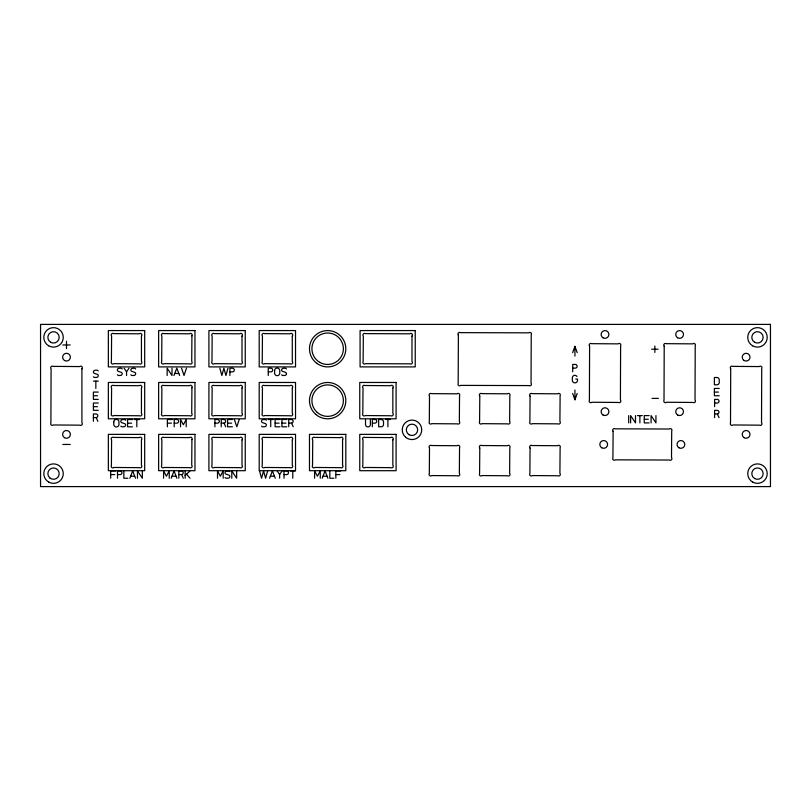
<?xml version="1.0" encoding="UTF-8"?>
<svg xmlns="http://www.w3.org/2000/svg" width="811" height="811" viewBox="0 0 811 811"><rect width="100%" height="100%" fill="white"/><g stroke="black" fill="none" stroke-linecap="round" stroke-linejoin="round"><path stroke-width="1.22" d="M227.952 368.214L225.924 375.513L223.897 368.214L221.869 375.513L219.842 368.214M267.63 470.938L265.602 478.237L263.575 470.938L261.547 478.237L259.52 470.938M286.465 373.759L286.182 374.621A2.169 2.169 0 0 1 285.046 375.432L282.775 375.513A1.926 1.926 0 0 1 281.64 374.783M186.449 368.214L184.016 375.513L181.583 368.214M239.245 419.5L236.812 426.799L234.379 419.5M572.657 352.653L574.928 346.348L577.209 352.653M572.657 393.467L574.928 399.772L577.209 393.467M129.841 478.237L132.68 470.938L135.518 478.237M173.959 375.513L176.798 368.214L179.636 375.513M171.202 478.237L174.041 470.938L176.879 478.237M269.576 478.237L272.415 470.938L275.253 478.237M322.21 478.237L325.049 470.938L327.887 478.237M126.557 375.513L126.557 371.864L128.99 368.214M279.633 478.237L279.633 474.587L282.066 470.938M191.913 335.855L191.72 361.361A1.622 1.622 0 0 1 189.673 363.845L164.167 363.652A1.622 1.622 0 0 1 161.683 361.605L161.876 336.099A1.622 1.622 0 0 1 163.923 333.615L189.429 333.808A1.622 1.622 0 0 1 191.913 335.855M191.913 387.759L191.72 413.265A1.622 1.622 0 0 1 189.673 415.749L164.167 415.556A1.622 1.622 0 0 1 161.683 413.509L161.876 388.003A1.622 1.622 0 0 1 163.923 385.519L189.429 385.712A1.622 1.622 0 0 1 191.913 387.759M191.913 439.663L191.72 465.169A1.622 1.622 0 0 1 189.673 467.653L164.167 467.46A1.622 1.622 0 0 1 161.683 465.413L161.876 439.907A1.622 1.622 0 0 1 163.923 437.423L189.429 437.616A1.622 1.622 0 0 1 191.913 439.663M459.543 395.869L459.35 421.375A1.622 1.622 0 0 1 457.303 423.859L431.797 423.666A1.622 1.622 0 0 1 429.313 421.619L429.506 396.113A1.622 1.622 0 0 1 431.553 393.629L457.059 393.822A1.622 1.622 0 0 1 459.543 395.869M185.151 475.479L190.017 470.938M93.407 417.624L96.448 417.574A1.825 1.825 0 0 0 96.083 413.975L93.407 413.975L93.407 421.274M221.241 423.149L224.272 423.099A1.825 1.825 0 0 0 223.917 419.5L221.241 419.5L221.241 426.799M288.736 423.139L291.767 423.099A1.825 1.825 0 0 0 291.413 419.5L288.736 419.49L288.736 426.789M178.826 474.587L181.857 474.536A1.825 1.825 0 0 0 181.502 470.938L178.826 470.938L178.826 478.237M714.582 413.985L717.613 413.934A1.825 1.825 0 0 0 717.259 410.336L714.582 410.336L714.582 417.635M62.792 344.969L70.212 344.969M651.649 349.217L658.056 349.217M572.718 368.103L575.394 368.103A1.825 1.825 0 0 0 577.148 366.278A1.825 1.825 0 0 0 575.394 364.463L572.718 364.453L572.718 371.752M229.898 371.864L232.575 371.864A1.825 1.825 0 0 0 234.328 370.039A1.825 1.825 0 0 0 232.575 368.214L229.898 368.214L229.898 375.513M268.259 371.864L270.935 371.864A1.825 1.825 0 0 0 272.689 370.039A1.825 1.825 0 0 0 270.935 368.214L268.259 368.214L268.259 375.513M174.77 373.486L178.826 373.486M575.739 379.051L577.523 379.051L577.523 380.268A2.595 2.595 0 0 1 574.928 382.863A2.595 2.595 0 0 1 572.333 380.268L572.333 377.835A2.504 2.504 0 0 1 576.956 376.456M93.407 381.129L98.273 381.129M719.245 388.439L714.379 388.439L714.379 395.738L719.245 395.738M98.273 392.078L93.407 392.078L93.407 399.377L98.273 399.377M714.379 392.088L718.434 392.088M93.407 395.727L97.462 395.727M652.003 398.394L658.41 398.394M98.273 403.026L93.407 403.026L93.407 410.325L98.273 410.325M714.603 403.037L717.279 403.037A1.825 1.825 0 0 0 719.033 401.212A1.825 1.825 0 0 0 717.279 399.387L714.603 399.387L714.603 406.686M93.407 406.676L97.462 406.676M637.446 415.607L642.312 415.607M649.124 415.607L644.258 415.607L644.258 422.906L649.124 422.906M644.258 419.257L648.313 419.257M132.436 419.53L127.57 419.53L127.57 426.829L132.436 426.829M134.383 419.53L139.249 419.53M172.256 419.5L167.39 419.5L167.39 426.799M232.433 419.5L227.567 419.5L227.567 426.799L232.433 426.799M268.299 419.49L273.165 419.49M279.977 419.49L275.111 419.49L275.111 426.789L279.977 426.789M286.79 419.49L281.924 419.49L281.924 426.789L286.79 426.789M385.468 419.469L390.334 419.469M372.33 423.119L375.006 423.119A1.825 1.825 0 0 0 376.76 421.294A1.825 1.825 0 0 0 375.006 419.469L372.33 419.469L372.33 426.768M127.57 423.18L131.625 423.18M167.39 423.149L171.445 423.149M174.203 423.149L176.879 423.149A1.825 1.825 0 0 0 178.633 421.325A1.825 1.825 0 0 0 176.879 419.5L174.203 419.5L174.203 426.799M214.915 423.149L217.591 423.149A1.825 1.825 0 0 0 219.345 421.325A1.825 1.825 0 0 0 217.591 419.5L214.915 419.5L214.915 426.799M227.567 423.149L231.622 423.149M275.111 423.139L279.166 423.139M281.924 423.139L285.979 423.139M62.792 444.458L70.212 444.458M115.567 470.938L110.701 470.938L110.701 478.237M290.338 470.938L295.204 470.938M340.701 470.938L335.835 470.938L335.835 478.237M110.701 474.587L114.756 474.587M117.514 474.587L120.19 474.587A1.825 1.825 0 0 0 121.944 472.772A1.825 1.825 0 0 0 120.19 470.948L117.514 470.938L117.514 478.237M284.012 474.587L286.688 474.587A1.825 1.825 0 0 0 288.442 472.772A1.825 1.825 0 0 0 286.688 470.948L284.012 470.938L284.012 478.237M335.835 474.587L339.89 474.587M130.652 476.209L134.707 476.209M172.013 476.209L176.068 476.209M270.387 476.209L274.442 476.209M323.021 476.209L327.076 476.209M127.895 478.237L123.84 478.237L123.84 470.938M333.889 478.237L329.834 478.237L329.834 470.938M186.53 474.182L190.017 478.237M277.2 470.938L279.633 474.587M124.124 368.214L126.557 371.864M717.421 413.985L719.043 417.635M291.575 423.139L293.197 426.789M224.079 423.149L225.701 426.799M181.664 474.587L183.286 478.237M96.245 417.624L97.867 421.274M655.937 415.607L655.937 422.906L651.071 415.607L651.071 422.906M654.852 346.013L654.852 352.42M639.879 415.607L639.879 422.906M635.5 415.607L635.5 422.906L630.634 415.607L630.634 422.906M628.687 415.607L628.687 422.906M574.928 346.348L574.928 356.07M574.928 390.05L574.928 399.772M387.901 419.469L387.901 426.768M370.384 419.469L370.384 424.498A2.433 2.433 0 0 1 367.951 426.931A2.433 2.433 0 0 1 365.528 424.498M365.518 419.469L365.518 424.498M320.264 478.237L320.264 470.938L317.425 476.209L314.587 470.938L314.587 478.237M292.771 470.938L292.771 478.237M270.732 419.49L270.732 426.789M236.65 470.938L236.65 478.237L231.784 470.938L231.784 478.237M223.187 478.237L223.187 470.938L220.349 476.209L217.51 470.938L217.51 478.237M186.206 426.799L186.206 419.5L183.367 424.771L180.529 419.5L180.529 426.799M185.151 470.938L185.151 478.237M172.013 368.214L172.013 375.513L167.147 368.214L167.147 375.513M169.256 478.237L169.256 470.938L166.417 476.209L163.579 470.938L163.579 478.237M142.331 470.938L142.331 478.237L137.464 470.938L137.464 478.237M136.816 419.53L136.816 426.829M95.84 381.129L95.84 388.428M66.502 341.259L66.502 348.679M266.353 420.22A1.926 1.926 0 0 0 265.217 419.49L262.946 419.581A2.169 2.169 0 0 0 261.811 420.382L261.527 421.254A1.48 1.48 0 0 0 262.541 422.653L265.379 423.626A1.48 1.48 0 0 1 266.383 425.035L266.109 425.897A2.169 2.169 0 0 1 264.974 426.718L262.703 426.799A1.926 1.926 0 0 1 261.568 426.059M117.392 374.783A1.926 1.926 0 0 0 118.528 375.513L120.798 375.432A2.169 2.169 0 0 0 121.934 374.621L122.218 373.749A1.48 1.48 0 0 0 122.055 373.08A1.49 1.49 0 0 0 121.204 372.35L118.365 371.377A1.48 1.48 0 0 1 117.362 369.968L117.636 369.106A2.169 2.169 0 0 1 118.771 368.295L121.042 368.214A1.926 1.926 0 0 1 122.177 368.944M229.837 471.667A1.926 1.926 0 0 0 228.702 470.938L226.431 471.019A2.169 2.169 0 0 0 225.296 471.83L225.012 472.691A1.48 1.48 0 0 0 226.026 474.1L228.864 475.074A1.48 1.48 0 0 1 229.868 476.473L229.594 477.344A2.169 2.169 0 0 1 228.459 478.155L226.188 478.237A1.926 1.926 0 0 1 225.052 477.507M98.232 370.911A1.926 1.926 0 0 0 97.097 370.181L94.826 370.262A2.169 2.169 0 0 0 93.691 371.073L93.407 371.935A1.48 1.48 0 0 0 94.421 373.344L97.259 374.317A1.49 1.49 0 0 1 98.273 375.726L97.989 376.588A2.169 2.169 0 0 1 96.854 377.399L94.583 377.48A1.926 1.926 0 0 1 93.447 376.75M286.425 368.944A1.926 1.926 0 0 0 285.29 368.214L283.019 368.295A2.169 2.169 0 0 0 281.883 369.106L281.61 369.968A1.48 1.48 0 0 0 282.613 371.377L285.452 372.35A1.49 1.49 0 0 1 286.465 373.759M130.855 374.783A1.926 1.926 0 0 0 131.99 375.513L134.261 375.432A2.169 2.169 0 0 0 135.396 374.621L135.68 373.749A1.49 1.49 0 0 0 134.667 372.35L131.828 371.377A1.48 1.48 0 0 1 130.824 369.968L131.098 369.106A2.169 2.169 0 0 1 132.234 368.295L134.504 368.214A1.926 1.926 0 0 1 135.64 368.944M125.624 420.26A1.926 1.926 0 0 0 124.488 419.53L122.218 419.611A2.169 2.169 0 0 0 121.082 420.422L120.798 421.284A1.48 1.48 0 0 0 121.812 422.693L124.651 423.666A1.48 1.48 0 0 1 125.654 425.065L125.381 425.937A2.169 2.169 0 0 1 124.245 426.748L121.974 426.829A1.926 1.926 0 0 1 120.839 426.099M81.911 368.863L81.911 422.673A1.622 1.622 0 0 1 79.863 425.157L53.384 424.964A1.622 1.622 0 0 1 50.9 422.916L51.093 368.863A1.622 1.622 0 0 1 53.141 366.379L79.62 366.572A1.622 1.622 0 0 1 82.104 368.62L81.911 368.863M113.783 421.963L113.783 424.396A2.595 2.595 0 0 0 116.378 426.991A2.595 2.595 0 0 0 118.974 424.396L118.974 421.963A2.595 2.595 0 0 0 116.378 419.368A2.595 2.595 0 0 0 113.783 421.963M141.438 439.907L141.438 465.169A1.622 1.622 0 0 1 139.391 467.653L113.885 467.46A1.622 1.622 0 0 1 111.401 465.413L111.594 439.907A1.622 1.622 0 0 1 113.641 437.423L139.147 437.616A1.622 1.622 0 0 1 141.631 439.663L141.438 439.907M141.438 388.003L141.438 413.265A1.622 1.622 0 0 1 139.391 415.749L113.885 415.556A1.622 1.622 0 0 1 111.401 413.509L111.594 388.003A1.622 1.622 0 0 1 113.641 385.519L139.147 385.712A1.622 1.622 0 0 1 141.631 387.759L141.438 388.003M141.438 336.099L141.438 361.361A1.622 1.622 0 0 1 139.391 363.845L113.885 363.652A1.622 1.622 0 0 1 111.401 361.605L111.594 336.099A1.622 1.622 0 0 1 113.641 333.615L139.147 333.808A1.622 1.622 0 0 1 141.631 335.855L141.438 336.099M242.002 439.907L242.002 465.169A1.622 1.622 0 0 1 239.955 467.653L214.449 467.46A1.622 1.622 0 0 1 211.965 465.413L212.158 439.907A1.622 1.622 0 0 1 214.205 437.423L239.711 437.616A1.622 1.622 0 0 1 242.195 439.663L242.002 439.907M242.002 388.003L242.002 413.265A1.622 1.622 0 0 1 239.955 415.749L214.449 415.556A1.622 1.622 0 0 1 211.965 413.509L212.158 388.003A1.622 1.622 0 0 1 214.205 385.519L239.711 385.712A1.622 1.622 0 0 1 242.195 387.759L242.002 388.003M242.002 336.099L242.002 361.361A1.622 1.622 0 0 1 239.955 363.845L214.449 363.652A1.622 1.622 0 0 1 211.965 361.605L212.158 336.099A1.622 1.622 0 0 1 214.205 333.615L239.711 333.808A1.622 1.622 0 0 1 242.195 335.855L242.002 336.099M274.584 370.647L274.584 373.08A2.595 2.595 0 0 0 277.19 375.675A2.595 2.595 0 0 0 279.775 373.08L279.775 370.647A2.595 2.595 0 0 0 277.19 368.052A2.595 2.595 0 0 0 274.584 370.647M292.284 439.907L292.284 465.169A1.622 1.622 0 0 1 290.237 467.653L264.731 467.46A1.622 1.622 0 0 1 262.247 465.413L262.44 439.907A1.622 1.622 0 0 1 264.487 437.423L289.993 437.616A1.622 1.622 0 0 1 292.477 439.663L292.284 439.907M292.284 388.003L292.284 413.265A1.622 1.622 0 0 1 290.237 415.749L264.731 415.556A1.622 1.622 0 0 1 262.247 413.509L262.44 388.003A1.622 1.622 0 0 1 264.487 385.519L289.993 385.712A1.622 1.622 0 0 1 292.477 387.759L292.284 388.003M292.284 336.099L292.284 361.361A1.622 1.622 0 0 1 290.237 363.845L264.731 363.652A1.622 1.622 0 0 1 262.247 361.605L262.44 336.099A1.622 1.622 0 0 1 264.487 333.615L289.993 333.808A1.622 1.622 0 0 1 292.477 335.855L292.284 336.099M342.566 439.907L342.566 465.169A1.622 1.622 0 0 1 340.519 467.653L315.013 467.46A1.622 1.622 0 0 1 312.529 465.413L312.722 439.907A1.622 1.622 0 0 1 314.769 437.423L340.275 437.616A1.622 1.622 0 0 1 342.759 439.663L342.566 439.907M383.522 421.902L383.522 424.417A2.342 2.342 0 0 1 381.18 426.768L378.656 426.768L378.656 419.469L381.17 419.469A2.443 2.443 0 0 1 383.522 421.902M392.848 439.907L392.848 465.169A1.622 1.622 0 0 1 390.801 467.653L365.295 467.46A1.622 1.622 0 0 1 362.811 465.413L363.004 439.907A1.622 1.622 0 0 1 365.051 437.423L390.557 437.616A1.622 1.622 0 0 1 393.041 439.663L392.848 439.907M392.848 388.003L392.848 413.265A1.622 1.622 0 0 1 390.801 415.749L365.295 415.556A1.622 1.622 0 0 1 362.811 413.509L363.004 388.003A1.622 1.622 0 0 1 365.051 385.519L390.557 385.712A1.622 1.622 0 0 1 393.041 387.759L392.848 388.003M411.988 336.099L411.988 361.361A1.622 1.622 0 0 1 409.94 363.845L365.619 363.652A1.622 1.622 0 0 1 363.135 361.605L363.328 336.099A1.622 1.622 0 0 1 365.376 333.615L409.697 333.808A1.622 1.622 0 0 1 412.181 335.855L411.988 336.099M429.506 448.017L429.313 473.523A1.622 1.622 0 0 0 431.797 475.57L457.303 475.763A1.622 1.622 0 0 0 459.35 473.279L459.543 447.773A1.622 1.622 0 0 0 457.059 445.726L431.553 445.533A1.622 1.622 0 0 0 429.506 448.017M458.377 335.125L458.185 383.339A1.622 1.622 0 0 0 460.668 385.387L528.995 385.58A1.622 1.622 0 0 0 531.043 383.096L531.235 334.882A1.622 1.622 0 0 0 528.752 332.834L460.425 332.642A1.622 1.622 0 0 0 458.377 335.125M479.788 448.017L479.595 473.523A1.622 1.622 0 0 0 482.079 475.57L507.585 475.763A1.622 1.622 0 0 0 509.632 473.279L509.825 447.773A1.622 1.622 0 0 0 507.341 445.726L481.835 445.533A1.622 1.622 0 0 0 479.788 448.017M479.788 396.113L479.595 421.619A1.622 1.622 0 0 0 482.079 423.666L507.585 423.859A1.622 1.622 0 0 0 509.632 421.375L509.825 395.869A1.622 1.622 0 0 0 507.341 393.822L481.835 393.629A1.622 1.622 0 0 0 479.788 396.113M530.07 448.017L529.877 473.523A1.622 1.622 0 0 0 532.361 475.57L557.867 475.763A1.622 1.622 0 0 0 559.914 473.279L560.107 447.773A1.622 1.622 0 0 0 557.623 445.726L532.117 445.533A1.622 1.622 0 0 0 530.07 448.017M530.07 396.113L529.877 421.619A1.622 1.622 0 0 0 532.361 423.666L557.867 423.859A1.622 1.622 0 0 0 559.914 421.375L560.107 395.869A1.622 1.622 0 0 0 557.623 393.822L532.117 393.629A1.622 1.622 0 0 0 530.07 396.113M589.597 346.155L589.404 400.208A1.622 1.622 0 0 0 591.888 402.256L618.367 402.449A1.622 1.622 0 0 0 620.415 399.965L620.608 345.912A1.622 1.622 0 0 0 618.124 343.864L591.645 343.671A1.622 1.622 0 0 0 589.597 346.155M613.116 431.31L612.923 457.789A1.622 1.622 0 0 0 615.407 459.837L669.46 460.03A1.622 1.622 0 0 0 671.508 457.546L671.701 431.067A1.622 1.622 0 0 0 669.217 429.019L615.164 428.826A1.622 1.622 0 0 0 613.116 431.31M664.209 346.155L664.016 400.208A1.622 1.622 0 0 0 666.5 402.256L692.979 402.449A1.622 1.622 0 0 0 695.027 399.965L695.22 345.912A1.622 1.622 0 0 0 692.736 343.864L666.257 343.671A1.622 1.622 0 0 0 664.209 346.155M730.711 368.863L730.518 422.916A1.622 1.622 0 0 0 733.002 424.964L759.481 425.157A1.622 1.622 0 0 0 761.529 422.673L761.722 368.62A1.622 1.622 0 0 0 759.238 366.572L732.759 366.379A1.622 1.622 0 0 0 730.711 368.863M770.45 324.4L40.55 324.4L40.55 486.6L770.45 486.6L770.45 324.4M144.682 330.564L108.35 330.564L108.35 366.896L144.682 366.896L144.682 330.564M194.964 330.564L158.632 330.564L158.632 366.896L194.964 366.896L194.964 330.564M245.246 330.564L208.914 330.564L208.914 366.896L245.246 366.896L245.246 330.564M295.528 330.564L259.196 330.564L259.196 366.907L295.528 366.907L295.528 330.564M415.232 330.564L360.084 330.564L360.084 366.896L415.232 366.896L415.232 330.564M716.894 377.49L714.379 377.49L714.379 384.789L716.904 384.789A2.342 2.342 0 0 0 719.245 382.437L719.245 379.923A2.433 2.433 0 0 0 716.894 377.49M144.682 382.468L108.35 382.468L108.35 418.8L144.682 418.8L144.682 382.468M194.964 382.468L158.632 382.468L158.632 418.8L194.964 418.8L194.964 382.468M245.246 382.468L208.914 382.468L208.914 418.8L245.246 418.8L245.246 382.468M295.528 382.468L259.196 382.468L259.196 418.8L295.528 418.8L295.528 382.468M396.092 382.468L359.76 382.468L359.76 418.8L396.092 418.8L396.092 382.468M144.682 434.372L108.35 434.372L108.35 470.704L144.682 470.704L144.682 434.372M194.964 434.372L158.632 434.372L158.632 470.704L194.964 470.704L194.964 434.372M245.246 434.372L208.914 434.372L208.914 470.704L245.246 470.704L245.246 434.372M295.528 434.372L259.196 434.372L259.196 470.704L295.528 470.704L295.528 434.372M345.81 434.372L309.478 434.372L309.478 470.704L345.81 470.704L345.81 434.372M396.092 434.372L359.76 434.372L359.76 470.704L396.092 470.704L396.092 434.372M603.07 337.812A3.873 3.873 0 0 0 608.879 334.456A3.873 3.873 0 0 0 603.07 331.101A3.873 3.873 0 0 0 603.07 337.812M603.07 415.019A3.873 3.873 0 0 0 608.879 411.664A3.873 3.873 0 0 0 603.07 408.308A3.873 3.873 0 0 0 603.07 415.019M743.565 360.084A3.873 3.873 0 0 0 749.922 357.925A3.873 3.873 0 0 0 744.873 353.495A3.873 3.873 0 0 0 743.565 360.084M744.184 437.727A3.873 3.873 0 0 0 749.993 434.372A3.873 3.873 0 0 0 744.184 431.016A3.873 3.873 0 0 0 744.184 437.727M677.682 337.812A3.873 3.873 0 0 0 683.491 334.456A3.873 3.873 0 0 0 677.682 331.101A3.873 3.873 0 0 0 677.682 337.812M677.682 415.019A3.873 3.873 0 0 0 683.491 411.664A3.873 3.873 0 0 0 677.682 408.308A3.873 3.873 0 0 0 677.682 415.019M601.772 447.784A3.873 3.873 0 0 0 607.581 444.428A3.873 3.873 0 0 0 601.772 441.072A3.873 3.873 0 0 0 601.772 447.784M678.979 447.784A3.873 3.873 0 0 0 684.788 444.428A3.873 3.873 0 0 0 678.979 441.072A3.873 3.873 0 0 0 678.979 447.784M752.608 345.8A9.732 9.732 0 0 0 767.206 337.376A9.732 9.732 0 0 0 752.608 328.952A9.732 9.732 0 0 0 752.608 345.8M754.635 342.293A5.677 5.677 0 0 0 763.151 337.376A5.677 5.677 0 0 0 754.635 332.459A5.677 5.677 0 0 0 754.635 342.293M752.608 482.048A9.732 9.732 0 0 0 767.206 473.624A9.732 9.732 0 0 0 752.608 465.2A9.732 9.732 0 0 0 752.608 482.048M754.635 478.541A5.677 5.677 0 0 0 763.151 473.624A5.677 5.677 0 0 0 754.635 468.707A5.677 5.677 0 0 0 754.635 478.541M319.777 362.355A15.733 15.733 0 0 0 343.377 348.73A15.733 15.733 0 0 0 319.777 335.105A15.733 15.733 0 0 0 319.777 362.355M317.273 412.464A15.733 15.733 0 0 0 343.073 403.706A15.733 15.733 0 0 0 322.585 385.732A15.733 15.733 0 0 0 317.273 412.464M48.66 345.8A9.732 9.732 0 0 0 63.258 337.376A9.732 9.732 0 0 0 48.66 328.952A9.732 9.732 0 0 0 48.66 345.8M50.688 342.293A5.677 5.677 0 0 0 59.203 337.376A5.677 5.677 0 0 0 50.688 332.459A5.677 5.677 0 0 0 50.688 342.293M48.66 482.048A9.732 9.732 0 0 0 63.258 473.624A9.732 9.732 0 0 0 48.66 465.2A9.732 9.732 0 0 0 48.66 482.048M49.785 477.892A5.677 5.677 0 0 0 59.091 474.729A5.677 5.677 0 0 0 51.701 468.251A5.677 5.677 0 0 0 49.785 477.892M405.571 437.149A9.732 9.732 0 0 0 421.538 431.726A9.732 9.732 0 0 0 408.856 420.615A9.732 9.732 0 0 0 405.571 437.149M409.149 434.747A5.677 5.677 0 0 0 417.665 429.83A5.677 5.677 0 0 0 409.149 424.913A5.677 5.677 0 0 0 409.149 434.747M64.566 360.52A3.873 3.873 0 0 0 70.375 357.164A3.873 3.873 0 0 0 64.566 353.809A3.873 3.873 0 0 0 64.566 360.52M64.566 437.727A3.873 3.873 0 0 0 70.375 434.372A3.873 3.873 0 0 0 64.566 431.016A3.873 3.873 0 0 0 64.566 437.727M316.807 363.318A18.166 18.166 0 0 0 345.689 350.828A18.166 18.166 0 0 0 320.436 332.064A18.166 18.166 0 0 0 316.807 363.318M315.763 414.38A18.166 18.166 0 0 0 345.486 404.05A18.166 18.166 0 0 0 321.673 383.481A18.166 18.166 0 0 0 315.763 414.38"/></g></svg>
